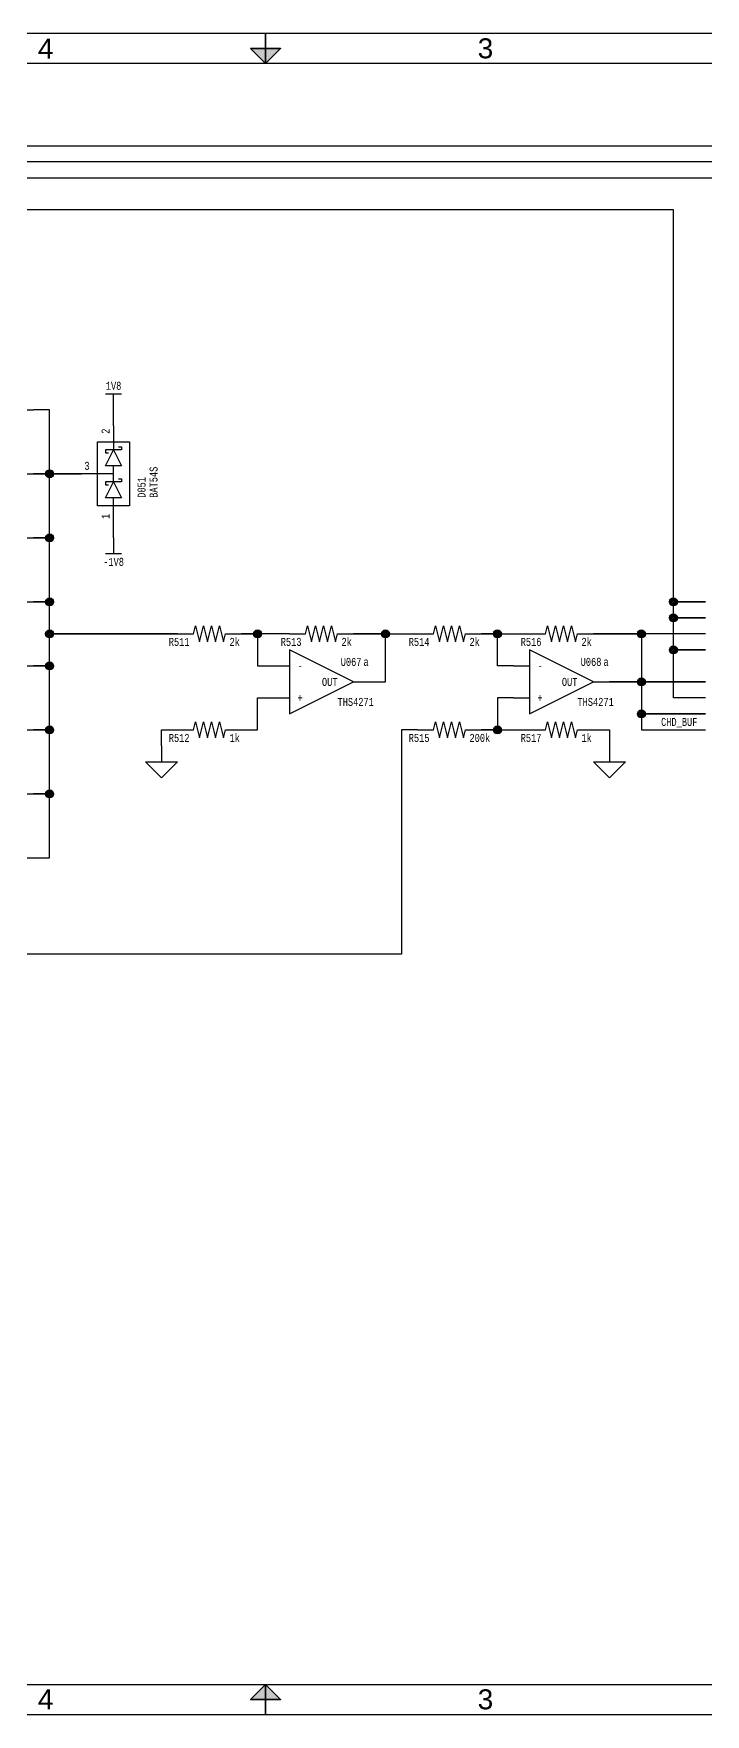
# Paper-space layout '31' of a CAD drawing. Header units: inches. Extents: x 0.2 to 16.8, y 0.2 to 10.8.
# Drawn here: x 7.05 to 11.25, y 0.25 to 10.75 of the extents above; entities that cross this region are included whole.
import ezdxf
from ezdxf.enums import TextEntityAlignment as Align

# ---------------------------------------------------------------- set-up
doc = ezdxf.new("R2010")
doc.units = ezdxf.units.IN
doc.header["$MEASUREMENT"] = 0
for name, color, linetype in [('BORDER', 13, 'Continuous'), ('COMPONENT', 14, 'Continuous'), ('SIGNAL', 84, 'Continuous'), ('TEXT', 252, 'Continuous')]:
    doc.layers.add(name, color=color, linetype=linetype)
doc.styles.add('Monotxt_75', font='monotxt.shx', dxfattribs={"width": 0.75})
doc.styles.get("Standard").update_dxf_attribs({"font": 'arial.ttf'})

# ---------------------------------------------------------------- blocks, each defined once
blk = doc.blocks.new('ANSI B Frame')
at = {"layer": 'BORDER', "lineweight": 35}
h = blk.add_hatch(color=256, dxfattribs=at)
h.dxf.hatch_style = 1
h.paths.add_polyline_path([(8.59375, 10.65625), (8.5, 10.65625), (8.5, 10.5625)])
h.paths.add_polyline_path([(8.5, 10.5625), (8.5, 10.65625), (8.40625, 10.65625)])
h = blk.add_hatch(color=256, dxfattribs=at)
h.dxf.hatch_style = 1
h.paths.add_polyline_path([(8.59375, 0.34375), (8.5, 0.34375), (8.5, 0.4375)])
h.paths.add_polyline_path([(8.5, 0.4375), (8.5, 0.34375), (8.40625, 0.34375)])
at = {"layer": 'BORDER'}
for points in [[(0.25, 0.25), (16.75, 0.25), (16.75, 10.75), (0.25, 10.75)], [(0.4375, 0.4375), (16.5625, 0.4375), (16.5625, 10.5625), (0.4375, 10.5625)]]:
    blk.add_lwpolyline(points, close=True, dxfattribs=at)
at = {"layer": 'BORDER', "lineweight": 35}
for points in [[(8.5, 10.5625), (8.5, 10.75)], [(8.5, 0.4375), (8.5, 0.25)]]:
    blk.add_lwpolyline(points, dxfattribs=at)
for points in [[(8.5, 10.5625), (8.59375, 10.65625), (8.40625, 10.65625)], [(8.5, 0.4375), (8.59375, 0.34375), (8.40625, 0.34375)]]:
    blk.add_lwpolyline(points, close=True, dxfattribs=at)
at = {"layer": 'BORDER', "flags": 8}
for tag, p in [('ZN6', (1.625, 10.65787)), ('ZN5', (4.375, 10.66009)), ('ZN4', (7.125, 10.65625)), ('ZN3', (9.875, 10.65796)), ('ZN2', (12.625, 10.65574)), ('ZN1', (15.375, 10.65574)), ('ZN6', (1.625, 0.34375)), ('ZN5', (4.375, 0.34375)), ('ZN4', (7.125, 0.34375)), ('ZN3', (9.875, 0.34375)), ('ZN2', (12.625, 0.34375)), ('ZN1', (15.375, 0.34375))]:
    blk.add_attdef(tag, text='', height=0.125, dxfattribs=at).set_placement(p, align=Align.MIDDLE_CENTER)
at = {"layer": 'TEXT', "style": 'Monotxt_75', "width": 0.75, "flags": 8}
for tag, height, p in [('DESRP', 0.0625, (13.625, 1)), ('DWG_NO', 0.1875, (13.9625, 0.7125))]:
    blk.add_attdef(tag, text='', height=height, dxfattribs=at).set_placement(p, align=Align.MIDDLE_LEFT)
for tag, height, p in [('SHTSZ', 0.1875, (13.7375, 0.7125)), ('REV', 0.1875, (16.4125, 0.7125)), ('SCALE', 0.0625, (14.15625, 0.5)), ('REVDATE', 0.0625, (15.11875, 0.5)), ('CURRSHT', 0.0625, (16.0625, 0.5)), ('LASTSHT', 0.0625, (16.4375, 0.5))]:
    blk.add_attdef(tag, text='', height=height, dxfattribs=at).set_placement(p, align=Align.MIDDLE_CENTER)
blk = doc.blocks.new('CONNECT')
blk.add_hatch(color=256).paths.add_polyline_path([(0.0125, 0, 1), (-0.0125, 0, 1)])
blk.add_circle((0, 0), 0.0125)
blk = doc.blocks.new('RES')
blk.add_lwpolyline([(-0.2, 0), (-0.1, 0), (-0.0875, 0.05), (-0.0625, -0.05), (-0.0375, 0.05), (-0.0125, -0.05), (0.0125, 0.05), (0.0375, -0.05), (0.0625, 0.05), (0.0875, -0.05), (0.1, 0), (0.2, 0)])
at = {"layer": 'TEXT', "style": 'Monotxt_75', "width": 0.75, "flags": 8}
blk.add_attdef('REFID', text='', height=0.05, dxfattribs=at).set_placement((-0.125, -0.025), align=Align.TOP_RIGHT)
blk.add_attdef('VALUE', text='', height=0.05, dxfattribs=at).set_placement((0.125, -0.025), align=Align.TOP_LEFT)
blk = doc.blocks.new('FLOAT_GND')
blk.add_lwpolyline([(0, 0), (0, -0.05)])
blk.add_lwpolyline([(-0.05, -0.05), (0.05, -0.05), (0, -0.1)], close=True)
blk = doc.blocks.new('OPAMP_GEN_FLIP')
blk.add_lwpolyline([(-0.2, 0.2), (-0.2, -0.2), (0.2, 0)], close=True)
for points in [[(-0.3, 0.1), (-0.2, 0.1)], [(0.2, 0), (0.3, 0)], [(-0.3, -0.1), (-0.2, -0.1)]]:
    blk.add_lwpolyline(points)
at = {"layer": 'TEXT', "style": 'Monotxt_75', "width": 0.75}
for s, p in [('-', (-0.15, 0.1)), ('+', (-0.15, -0.1))]:
    blk.add_text(s, height=0.05, dxfattribs=at).set_placement(p, align=Align.MIDDLE_LEFT)
blk.add_text('OUT', height=0.05, dxfattribs=at).set_placement((0.1, 0), align=Align.MIDDLE_RIGHT)
at = {"layer": 'TEXT', "style": 'Monotxt_75', "width": 0.75, "flags": 8}
for tag, p in [('INM', (-0.225, 0.125)), ('REFID', (0.25, 0.1)), ('INP', (-0.225, -0.075))]:
    blk.add_attdef(tag, text='', height=0.05, dxfattribs=at).set_placement(p, align=Align.RIGHT)
for tag, p in [('INST', (0.2625, 0.1)), ('OUT', (0.225, 0.025))]:
    blk.add_attdef(tag, p, '', height=0.05, dxfattribs=at)
blk.add_attdef('MFGPN', text='', height=0.05, dxfattribs=at).set_placement((0.1, -0.1), align=Align.TOP_LEFT)
blk = doc.blocks.new('SS_RELAY_SW')
for points in [[(-0.1, 0), (-0.4, 0)], [(0.1, 0), (0.4, 0)], [(-0.1375, -0.025), (-0.1625, -0.025)], [(-0.15, -0.025), (-0.15, 0)], [(-0.05, -0.0375), (-0.15, -0.0375)], [(-0.0875, -0.025), (-0.1125, -0.025)], [(-0.1, -0.0125), (-0.1, 0)], [(-0.1, -0.0375), (-0.1, -0.075)], [(-0.1, -0.075), (0.1, -0.075)], [(-0.0375, -0.025), (-0.0625, -0.025)], [(-0.05, -0.025), (-0.05, 0)], [(0.05, 0), (-0.05, 0)], [(0.0625, -0.025), (0.0375, -0.025)], [(0.05, -0.025), (0.05, 0)], [(0.15, -0.0375), (0.05, -0.0375)], [(0.1125, -0.025), (0.0875, -0.025)], [(0.1, -0.0125), (0.1, 0)], [(0.1, -0.0375), (0.1, -0.075)], [(0.1625, -0.025), (0.1375, -0.025)], [(0.15, -0.025), (0.15, 0)]]:
    blk.add_lwpolyline(points)
for points in [[(-0.2, 0.1), (0.2, 0.1), (0.2, -0.1), (-0.2, -0.1)], [(-0.1, -0.025), (-0.0875, -0.0125), (-0.1125, -0.0125)], [(0.1, -0.025), (0.1125, -0.0125), (0.0875, -0.0125)]]:
    blk.add_lwpolyline(points, close=True)
at = {"layer": 'TEXT', "style": 'Monotxt_75', "width": 0.75, "flags": 8}
for tag, p in [('REFID', (-0.15, 0.125)), ('INST', (0, 0.125)), ('NO2', (0.25, 0.025))]:
    blk.add_attdef(tag, p, '', height=0.05, dxfattribs=at)
blk.add_attdef('NO1', text='', height=0.05, dxfattribs=at).set_placement((-0.25, 0.025), align=Align.RIGHT)
blk.add_attdef('MFGPN', text='', height=0.05, dxfattribs=at).set_placement((-0.15, -0.125), align=Align.TOP_LEFT)
blk = doc.blocks.new('SUPPLY_BUS')
for points in [[(0, 0), (0.05, 0)], [(0.05, 0.025), (0.05, -0.025)]]:
    blk.add_lwpolyline(points)
blk = doc.blocks.new('D_DUAL_SCHOTTKY_SERIES')
for points in [[(0, 0), (0, 0.2)], [(-0.03125, -0.03125), (-0.03125, -0.05), (-0.05, -0.05), (-0.05, 0.05), (-0.06875, 0.05), (-0.06875, 0.03125)], [(-0.05, 0), (0.05, 0)], [(0.16875, -0.03125), (0.16875, -0.05), (0.15, -0.05), (0.15, 0.05), (0.13125, 0.05), (0.13125, 0.03125)], [(0.3, 0), (0.15, 0)], [(-0.3, 0), (-0.15, 0)]]:
    blk.add_lwpolyline(points)
for points in [[(0.2, 0.1), (0.2, -0.1), (-0.2, -0.1), (-0.2, 0.1)], [(-0.05, 0), (-0.15, -0.05), (-0.15, 0.05)], [(0.15, 0), (0.05, -0.05), (0.05, 0.05)]]:
    blk.add_lwpolyline(points, close=True)
at = {"layer": 'TEXT', "style": 'Monotxt_75', "width": 0.75}
blk.add_text('3', height=0.05, rotation=270, dxfattribs=at).set_placement((0.025, 0.15), align=Align.RIGHT)
blk.add_text('1', height=0.05, dxfattribs=at).set_placement((-0.25, 0.025), align=Align.RIGHT)
blk.add_text('2', height=0.05, dxfattribs=at).set_placement((0.25, 0.025))
at = {"layer": 'TEXT', "style": 'Monotxt_75', "width": 0.75, "flags": 8}
for tag, p in [('REFNO', (-0.15, -0.15)), ('MFGPN', (-0.15, -0.225))]:
    blk.add_attdef(tag, text='', height=0.05, dxfattribs=at).set_placement(p, align=Align.TOP_LEFT)

psp = doc.layouts.new('31')

# ---------------------------------------------------------------- linework, layer by layer
at = {"layer": 'SIGNAL'}
for points in [[(1.85, 10.05), (11.95, 10.05), (11.95, 7.6)], [(11.85, 7.6), (11.85, 9.95), (1.85, 9.95)], [(1.85, 9.85), (11.75, 9.85), (11.75, 7.6)], [(11.25, 6.6), (11.05, 6.6), (11.05, 6.9), (11.25, 6.9), (11.075, 6.9), (11.05, 6.925), (11.05, 7.1), (11.25, 7.1), (11.075, 7.1), (11.05, 7.125), (11.05, 7.2), (11.25, 7.2), (11.075, 7.2), (11.05, 7.225), (11.05, 9.65), (1.85, 9.65)], [(7.05, 5.6), (7.15, 5.6), (7.15, 6), (7.05, 6), (7.125, 6), (7.15, 6.025), (7.15, 6.4), (7.05, 6.4), (7.125, 6.4), (7.15, 6.425), (7.15, 6.8), (7.05, 6.8), (7.125, 6.8), (7.15, 6.825), (7.15, 7), (7.95, 7), (7.175, 7), (7.15, 7.025), (7.15, 7.2), (7.05, 7.2), (7.125, 7.2), (7.15, 7.225), (7.15, 7.6), (7.05, 7.6), (7.125, 7.6), (7.15, 7.625), (7.15, 8), (7.05, 8), (7.35, 8), (7.175, 8), (7.15, 8.025), (7.15, 8.4), (7.05, 8.4)], [(7.55, 8.3), (7.55, 8.4)], [(7.55, 7.6), (7.55, 7.7)], [(8.65, 7), (8.35, 7), (8.45, 7), (8.45, 6.8), (8.55, 6.8)], [(9.15, 6.7), (9.25, 6.7), (9.25, 7), (9.05, 7), (9.45, 7)], [(10.05, 6.8), (9.95, 6.8), (9.95, 7), (9.85, 7), (10.15, 7)], [(11.25, 7), (10.55, 7), (10.85, 7), (10.85, 6.7), (11.25, 6.7), (10.65, 6.7), (10.825, 6.7), (10.85, 6.675), (10.85, 6.5), (11.25, 6.5), (10.875, 6.5), (10.85, 6.475), (10.85, 6.4), (11.25, 6.4)], [(8.35, 6.4), (8.45, 6.4), (8.45, 6.6), (8.55, 6.6)], [(10.05, 6.6), (9.95, 6.6), (9.95, 6.4), (9.85, 6.4), (10.15, 6.4)], [(9.45, 6.4), (9.35, 6.4), (9.35, 5), (1.85, 5)], [(7.85, 6.3), (7.85, 6.4), (7.95, 6.4)], [(10.55, 6.4), (10.65, 6.4), (10.65, 6.3)]]:
    psp.add_lwpolyline(points, dxfattribs=at)

# ---------------------------------------------------------------- block references
ref = psp.add_blockref('ANSI B Frame', (0, 0))
ref.add_attrib('ZN3', '3', dxfattribs={"layer": 'BORDER', "height": 0.125}).set_placement((9.875, 0.344), align=Align.MIDDLE_CENTER)
ref.add_attrib('ZN3', '3', dxfattribs={"layer": 'BORDER', "height": 0.125}).set_placement((9.875, 10.658), align=Align.MIDDLE_CENTER)
ref.add_attrib('ZN4', '4', dxfattribs={"layer": 'BORDER', "height": 0.125}).set_placement((7.125, 0.344), align=Align.MIDDLE_CENTER)
ref.add_attrib('ZN4', '4', dxfattribs={"layer": 'BORDER', "height": 0.125}).set_placement((7.125, 10.656), align=Align.MIDDLE_CENTER)
at = {"layer": 'COMPONENT'}
ref = psp.add_blockref('SS_RELAY_SW', (6.65, 8.4), dxfattribs=at)
ref.add_attrib('REFID', 'K011', (6.5, 8.525), dxfattribs={"layer": 'TEXT', "height": 0.05, "style": 'Monotxt_75', "width": 0.75})
ref.add_attrib('INST', 'b', (6.65, 8.525), dxfattribs={"layer": 'TEXT', "height": 0.05, "style": 'Monotxt_75', "width": 0.75})
ref.add_attrib('MFGPN', 'AQS225R2S', dxfattribs={"layer": 'TEXT', "height": 0.05, "style": 'Monotxt_75', "width": 0.75}).set_placement((6.5, 8.275), align=Align.TOP_LEFT)
at = {"layer": 'COMPONENT', "xscale": 2, "yscale": 2, "zscale": 2}
for p, rotation in [((7.55, 8.4), 90), ((7.55, 7.6), 270)]:
    psp.add_blockref('SUPPLY_BUS', p, dxfattribs=dict(at, rotation=rotation))
at = {"layer": 'COMPONENT'}
ref = psp.add_blockref('D_DUAL_SCHOTTKY_SERIES', (7.55, 8), dxfattribs=dict(at, rotation=90))
ref.add_attrib('REFNO', 'D051', dxfattribs={"layer": 'TEXT', "height": 0.05, "rotation": 90, "style": 'Monotxt_75', "width": 0.75}).set_placement((7.7, 7.85), align=Align.TOP_LEFT)
ref.add_attrib('MFGPN', 'BAT54S', dxfattribs={"layer": 'TEXT', "height": 0.05, "rotation": 90, "style": 'Monotxt_75', "width": 0.75}).set_placement((7.775, 7.85), align=Align.TOP_LEFT)
ref = psp.add_blockref('SS_RELAY_SW', (6.65, 8), dxfattribs=at)
ref.add_attrib('REFID', 'K011', (6.5, 8.125), dxfattribs={"layer": 'TEXT', "height": 0.05, "style": 'Monotxt_75', "width": 0.75})
ref.add_attrib('INST', 'c', (6.65, 8.125), dxfattribs={"layer": 'TEXT', "height": 0.05, "style": 'Monotxt_75', "width": 0.75})
ref.add_attrib('MFGPN', 'AQS225R2S', dxfattribs={"layer": 'TEXT', "height": 0.05, "style": 'Monotxt_75', "width": 0.75}).set_placement((6.5, 7.875), align=Align.TOP_LEFT)
ref = psp.add_blockref('SS_RELAY_SW', (6.65, 7.6), dxfattribs=at)
ref.add_attrib('REFID', 'K011', (6.5, 7.725), dxfattribs={"layer": 'TEXT', "height": 0.05, "style": 'Monotxt_75', "width": 0.75})
ref.add_attrib('INST', 'd', (6.65, 7.725), dxfattribs={"layer": 'TEXT', "height": 0.05, "style": 'Monotxt_75', "width": 0.75})
ref.add_attrib('MFGPN', 'AQS225R2S', dxfattribs={"layer": 'TEXT', "height": 0.05, "style": 'Monotxt_75', "width": 0.75}).set_placement((6.5, 7.475), align=Align.TOP_LEFT)
ref = psp.add_blockref('SS_RELAY_SW', (6.65, 7.2), dxfattribs=at)
ref.add_attrib('REFID', 'K011', (6.5, 7.325), dxfattribs={"layer": 'TEXT', "height": 0.05, "style": 'Monotxt_75', "width": 0.75})
ref.add_attrib('INST', 'e', (6.65, 7.325), dxfattribs={"layer": 'TEXT', "height": 0.05, "style": 'Monotxt_75', "width": 0.75})
ref.add_attrib('MFGPN', 'AQS225R2S', dxfattribs={"layer": 'TEXT', "height": 0.05, "style": 'Monotxt_75', "width": 0.75}).set_placement((6.5, 7.075), align=Align.TOP_LEFT)
for name, p, values in [('RES', (8.15, 7), {'REFID': 'R511', 'VALUE': '2k'}), ('RES', (8.85, 7), {'REFID': 'R513', 'VALUE': '2k'}), ('RES', (9.65, 7), {'REFID': 'R514', 'VALUE': '2k'}), ('RES', (10.35, 7), {'REFID': 'R516', 'VALUE': '2k'}), ('OPAMP_GEN_FLIP', (8.85, 6.7), {'REFID': 'U067', 'INST': 'a', 'MFGPN': 'THS4271'}), ('OPAMP_GEN_FLIP', (10.35, 6.7), {'REFID': 'U068', 'INST': 'a', 'MFGPN': 'THS4271'}), ('RES', (8.15, 6.4), {'REFID': 'R512', 'VALUE': '1k'}), ('RES', (9.65, 6.4), {'REFID': 'R515', 'VALUE': '200k'}), ('RES', (10.35, 6.4), {'REFID': 'R517', 'VALUE': '1k'})]:
    psp.add_blockref(name, p, dxfattribs=at).add_auto_attribs(values)
ref = psp.add_blockref('SS_RELAY_SW', (6.65, 6.8), dxfattribs=at)
ref.add_attrib('REFID', 'K012', (6.5, 6.925), dxfattribs={"layer": 'TEXT', "height": 0.05, "style": 'Monotxt_75', "width": 0.75})
ref.add_attrib('INST', 'b', (6.65, 6.925), dxfattribs={"layer": 'TEXT', "height": 0.05, "style": 'Monotxt_75', "width": 0.75})
ref.add_attrib('MFGPN', 'AQS225R2S', dxfattribs={"layer": 'TEXT', "height": 0.05, "style": 'Monotxt_75', "width": 0.75}).set_placement((6.5, 6.675), align=Align.TOP_LEFT)
ref = psp.add_blockref('SS_RELAY_SW', (6.65, 6.4), dxfattribs=at)
ref.add_attrib('REFID', 'K012', (6.5, 6.525), dxfattribs={"layer": 'TEXT', "height": 0.05, "style": 'Monotxt_75', "width": 0.75})
ref.add_attrib('INST', 'c', (6.65, 6.525), dxfattribs={"layer": 'TEXT', "height": 0.05, "style": 'Monotxt_75', "width": 0.75})
ref.add_attrib('MFGPN', 'AQS225R2S', dxfattribs={"layer": 'TEXT', "height": 0.05, "style": 'Monotxt_75', "width": 0.75}).set_placement((6.5, 6.275), align=Align.TOP_LEFT)
at = {"layer": 'COMPONENT', "xscale": 2, "yscale": 2, "zscale": 2}
for p in [(7.85, 6.3), (10.65, 6.3)]:
    psp.add_blockref('FLOAT_GND', p, dxfattribs=at)
at = {"layer": 'COMPONENT'}
ref = psp.add_blockref('SS_RELAY_SW', (6.65, 6), dxfattribs=at)
ref.add_attrib('REFID', 'K012', (6.5, 6.125), dxfattribs={"layer": 'TEXT', "height": 0.05, "style": 'Monotxt_75', "width": 0.75})
ref.add_attrib('INST', 'd', (6.65, 6.125), dxfattribs={"layer": 'TEXT', "height": 0.05, "style": 'Monotxt_75', "width": 0.75})
ref.add_attrib('MFGPN', 'AQS225R2S', dxfattribs={"layer": 'TEXT', "height": 0.05, "style": 'Monotxt_75', "width": 0.75}).set_placement((6.5, 5.875), align=Align.TOP_LEFT)
ref = psp.add_blockref('SS_RELAY_SW', (6.65, 5.6), dxfattribs=at)
ref.add_attrib('REFID', 'K012', (6.5, 5.725), dxfattribs={"layer": 'TEXT', "height": 0.05, "style": 'Monotxt_75', "width": 0.75})
ref.add_attrib('INST', 'e', (6.65, 5.725), dxfattribs={"layer": 'TEXT', "height": 0.05, "style": 'Monotxt_75', "width": 0.75})
ref.add_attrib('MFGPN', 'AQS225R2S', dxfattribs={"layer": 'TEXT', "height": 0.05, "style": 'Monotxt_75', "width": 0.75}).set_placement((6.5, 5.475), align=Align.TOP_LEFT)
at = {"layer": 'SIGNAL', "xscale": 2, "yscale": 2, "zscale": 2}
for p in [(7.15, 8), (7.15, 7.6), (7.15, 7.2), (11.05, 7.2), (11.05, 7.1), (7.15, 7), (8.45, 7), (9.25, 7), (9.95, 7), (10.85, 7), (7.15, 6.8), (11.05, 6.9), (10.85, 6.7), (10.85, 6.5), (7.15, 6.4), (9.95, 6.4), (7.15, 6)]:
    psp.add_blockref('CONNECT', p, dxfattribs=at)

# ---------------------------------------------------------------- texts
at = {"layer": 'TEXT', "style": 'Monotxt_75', "width": 0.75}
psp.add_text('1V8', height=0.05, dxfattribs=at).set_placement((7.55, 8.525), align=Align.CENTER)
psp.add_text('-1V8', height=0.05, dxfattribs=at).set_placement((7.55, 7.475), align=Align.TOP_CENTER)
psp.add_text('CHD_BUF', height=0.05, dxfattribs=at).set_placement((11.2, 6.45), align=Align.MIDDLE_RIGHT)

doc.saveas('drawing.dxf')
